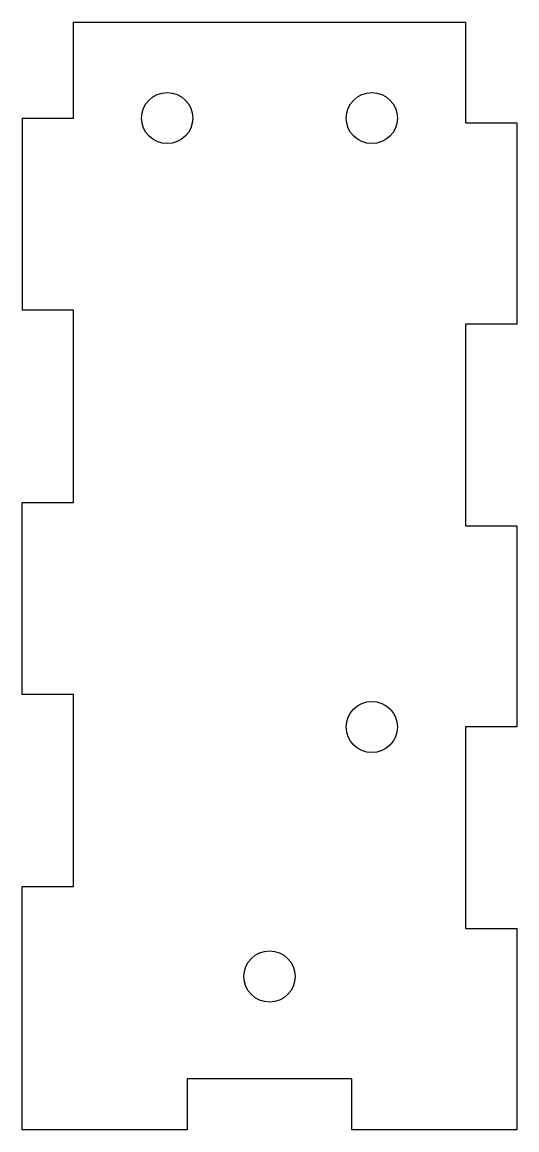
# Model space of a CAD drawing. Extents: x -14.5 to 14.5, y -65 to 0.
import ezdxf

# ---------------------------------------------------------------- set-up
doc = ezdxf.new("R2010")
doc.units = 0
doc.layers.add('VISIBLE', color=7, linetype='CONTINUOUS')

msp = doc.modelspace()

# ---------------------------------------------------------------- linework, layer by layer
at = {"layer": 'VISIBLE'}
for p, q in [((-11.5, 0), (11.5, 0)), ((-11.5, -5.63), (-11.5, 0)), ((11.5, 0), (11.5, -5.9)), ((-14.5, -5.63), (-11.5, -5.63)), ((-14.5, -5.63), (-14.5, -16.91)), ((11.5, -5.9), (14.5, -5.9)), ((14.5, -5.9), (14.5, -17.73)), ((-11.5, -16.91), (-14.5, -16.91)), ((-11.5, -28.18), (-11.5, -16.91)), ((11.5, -17.73), (11.5, -29.55)), ((14.5, -17.73), (11.5, -17.73)), ((-14.5, -28.18), (-11.5, -28.18)), ((-14.5, -39.46), (-14.5, -28.18)), ((11.5, -29.55), (14.5, -29.55)), ((14.5, -29.55), (14.5, -41.36)), ((-11.5, -39.46), (-14.5, -39.46)), ((-11.5, -50.73), (-11.5, -39.46)), ((11.5, -41.36), (11.5, -53.18)), ((14.5, -41.36), (11.5, -41.36)), ((-14.5, -50.73), (-11.5, -50.73)), ((-14.5, -65), (-14.5, -50.73)), ((11.5, -53.18), (14.5, -53.18)), ((14.5, -53.18), (14.5, -65)), ((-4.83, -62), (-4.83, -65)), ((4.83, -62), (-4.83, -62)), ((4.83, -65), (4.83, -62)), ((-4.83, -65), (-14.5, -65)), ((14.5, -65), (4.83, -65))]:
    msp.add_line(p, q, dxfattribs=at)
for centre in [(-6, -5.63), (6, -5.63), (6, -41.36), (0, -56)]:
    msp.add_circle(centre, 1.5, dxfattribs=at)

doc.saveas('drawing.dxf')
